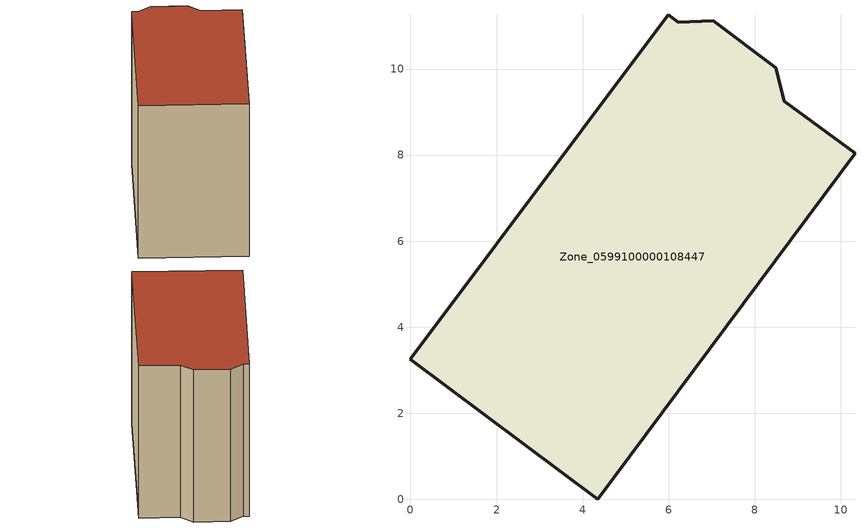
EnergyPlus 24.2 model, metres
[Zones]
Zone_0599100000108447
 floor ground (C_G): 8.49,10.03 8.69,9.25 10.33,8.04 4.36,0 0,3.26 5.99,11.26 6.22,11.09 7.03,11.12 z0
 wall outside (C_F): 0,3.26 4.36,0 10.33,8.04 8.69,9.25 8.49,10.03 7.03,11.12 6.22,11.09 5.99,11.26 0,3.26 z0:8.41
 roof outside (C_R): 7.03,11.12 6.22,11.09 5.99,11.26 0,3.26 4.36,0 10.33,8.04 8.69,9.25 8.49,10.03 z8.41
[BUILDING]
Pand.0599100000108447: North Axis=0; Terrain=City; Loads Convergence Tolerance Value=0.04; Temperature Convergence Tolerance Value=0.4; Solar Distribution=FullExterior; Maximum Number of Warmup Days=25; Minimum Number of Warmup Days=1
[Site:Location]
Rotterdam.The.Hague.AP_ZH_NLD Design_Conditions: Latitude=51.96; Longitude=4.45; Time Zone=1; Elevation=-4.5
[SITE:GROUNDTEMPERATURE:BUILDINGSURFACE]
18, 18, 18, 18, 18, 18, 18, 18, 18, 18, 18, 18
[MATERIAL] Thermal Absorptance=0.9; Solar Absorptance=0.7; Visible Absorptance=0.7
Name | Roughness | Thickness | Conductivity | Density | Specific Heat
G.TI.1946 | MediumSmooth | 0.15 | 1 | 540 | 1210
F.TI.1946 | Rough | 0.3 | 0.857143 | 1920 | 840
R.TI.1946 | MediumRough | 0.2 | 0.1 | 1500 | 1000
[CONSTRUCTION]
C_G: G.TI.1946
C_F: F.TI.1946
C_R: R.TI.1946
[ZONE]
Zone_0599100000108447: Type=1; Multiplier=1; Ceiling Height=Autocalculate; Volume=Autocalculate; Floor Area=autocalculate; Part of Total Floor Area=Yes
[ZONEINFILTRATION:DESIGNFLOWRATE]
Infil_Zone_0599100000108447: Zone or ZoneList or Space or SpaceList=Zone_0599100000108447; Schedule=AlwaysOn; Design Flow Rate Calculation Method=Flow/Area; Flow Rate per Floor Area=0.003; Constant Term Coefficient=1; Temperature Term Coefficient=0; Velocity Term Coefficient=0; Velocity Squared Term Coefficient=0
[HVACTEMPLATE:ZONE:IDEALLOADSAIRSYSTEM]
Zone_0599100000108447: Maximum Heating Supply Air Temperature=50; Minimum Cooling Supply Air Temperature=13; Maximum Heating Supply Air Humidity Ratio=0.0156; Minimum Cooling Supply Air Humidity Ratio=0.0077; Heating Limit=NoLimit; Cooling Limit=NoLimit; Dehumidification Control Type=ConstantSensibleHeatRatio; Cooling Sensible Heat Ratio=0.7; Dehumidification Setpoint=60; Humidification Control Type=None; Humidification Setpoint=30; Outdoor Air Method=None; Outdoor Air Flow Rate per Person=0.00944; Outdoor Air Flow Rate per Zone Floor Area=0; Outdoor Air Flow Rate per Zone=0; Demand Controlled Ventilation Type=None; Outdoor Air Economizer Type=NoEconomizer; Heat Recovery Type=None; Sensible Heat Recovery Effectiveness=0.7; Latent Heat Recovery Effectiveness=0.65
[ZONECONTROL:THERMOSTAT]
ThermostatControl_Zone_0599100000108447: Zone or ZoneList=Zone_0599100000108447; Control Type Schedule=DualSetpointControlType; Control 1=Thermostat_Zone_0599100000108447; Temperature Difference Between Cutout And Setpoint=0
[THERMOSTATSETPOINT:DUALSETPOINT]
Thermostat_Zone_0599100000108447: Heating Setpoint Temperature Schedule=HeatingSetpoint_Zone_0599100000108447; Cooling Setpoint Temperature Schedule=CoolingSetpoint_Zone_0599100000108447
[SCHEDULE:COMPACT]
HeatingSetpoint_Zone_0599100000108447: Through: 12/31, For: AllDays, Until: 24:00, 21
CoolingSetpoint_Zone_0599100000108447: Through: 12/31, For: AllDays, Until: 24:00, 24
DualSetpointControlType: Through: 12/31, For: AllDays, Until: 24:00, 4
AlwaysOn: Through: 12/31, For: AllDays, Until: 24:00, 1
